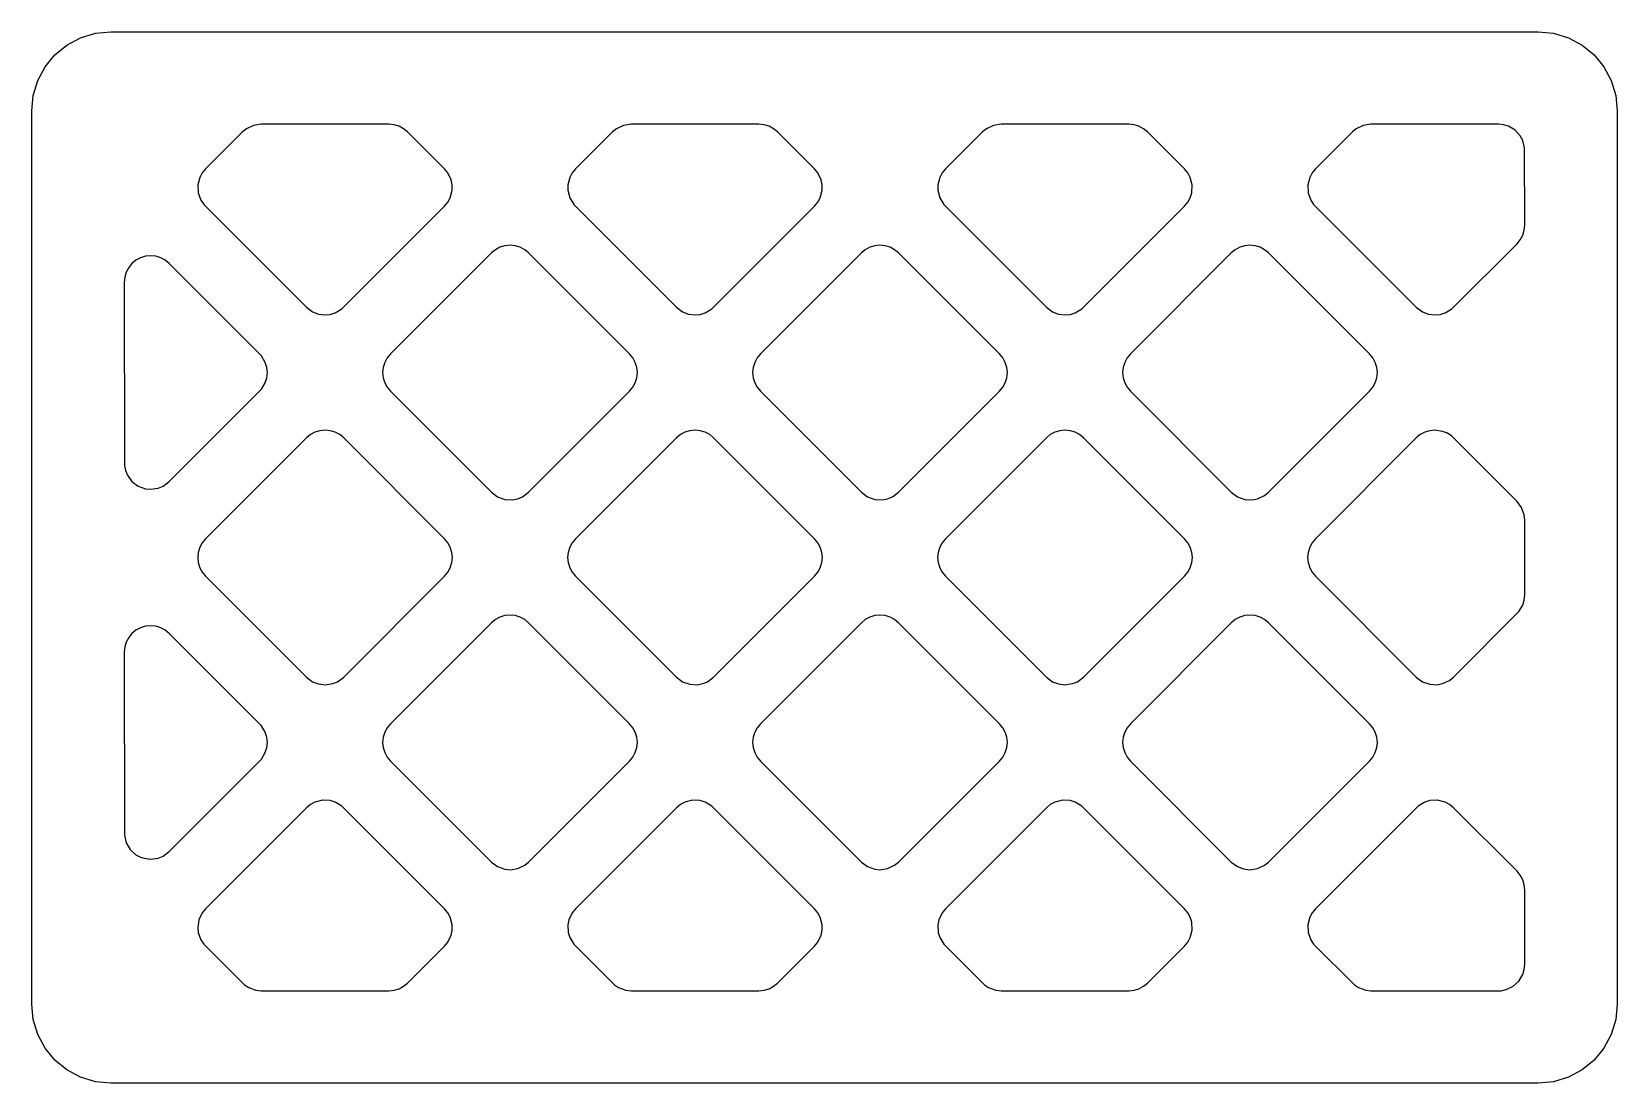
# Model space of a CAD drawing. Header units: millimetres. Extents: x 0 to 120, y 0 to 80.
import ezdxf

# ---------------------------------------------------------------- set-up
doc = ezdxf.new("R2010")
doc.units = ezdxf.units.MM
doc.layers.add('CUT', color=1, linetype='Continuous')

msp = doc.modelspace()

# ---------------------------------------------------------------- linework, layer by layer
at = {"layer": 'CUT'}
for points in [[(114, 0), (6, 0), (4.83, 0.12), (3.7, 0.46), (2.67, 1.01), (1.76, 1.76), (1.01, 2.67), (0.46, 3.7), (0.12, 4.83), (0, 6), (0, 73.6), (0.12, 74.77), (0.46, 75.9), (1.01, 76.93), (1.76, 77.84), (2.67, 78.59), (3.7, 79.14), (4.83, 79.48), (6, 79.6), (114, 79.6), (115.17, 79.48), (116.3, 79.14), (117.33, 78.59), (118.24, 77.84), (118.99, 76.93), (119.54, 75.9), (119.88, 74.77), (120, 73.6), (120, 6), (119.88, 4.83), (119.54, 3.7), (118.99, 2.67), (118.24, 1.76), (117.33, 1.01), (116.3, 0.46), (115.17, 0.12), (114, 0)], [(21.71, 58.23), (22.2, 58.16), (22.59, 58.2), (22.97, 58.32), (23.47, 58.62), (31.25, 66.39), (31.5, 66.69), (31.68, 67.03), (31.83, 67.6), (31.83, 68), (31.75, 68.38), (31.5, 68.91), (31.25, 69.21), (28.45, 72.01), (28.15, 72.26), (27.8, 72.45), (27.43, 72.56), (27.04, 72.6), (17.36, 72.6), (16.78, 72.51), (16.25, 72.26), (15.95, 72.01), (13.15, 69.21), (12.9, 68.91), (12.72, 68.57), (12.57, 68), (12.6, 67.41), (12.8, 66.86), (13.02, 66.53), (20.79, 58.75), (21.26, 58.4), (21.71, 58.23)], [(49.71, 58.23), (50.2, 58.16), (50.59, 58.2), (50.97, 58.32), (51.47, 58.62), (59.25, 66.39), (59.5, 66.69), (59.68, 67.03), (59.83, 67.6), (59.83, 68), (59.75, 68.38), (59.5, 68.91), (59.25, 69.21), (56.45, 72.01), (56.15, 72.26), (55.8, 72.45), (55.43, 72.56), (55.04, 72.6), (45.36, 72.6), (44.78, 72.51), (44.25, 72.26), (43.95, 72.01), (41.15, 69.21), (40.9, 68.91), (40.72, 68.57), (40.57, 68), (40.57, 67.6), (40.72, 67.03), (41.02, 66.53), (48.79, 58.75), (49.26, 58.4), (49.71, 58.23)], [(77.71, 58.23), (78.2, 58.16), (78.59, 58.2), (78.97, 58.32), (79.47, 58.62), (87.25, 66.39), (87.5, 66.69), (87.68, 67.03), (87.8, 67.41), (87.83, 68), (87.68, 68.57), (87.5, 68.91), (87.25, 69.21), (84.45, 72.01), (84.15, 72.26), (83.8, 72.45), (83.43, 72.56), (83.04, 72.6), (73.36, 72.6), (72.78, 72.51), (72.25, 72.26), (71.95, 72.01), (69.15, 69.21), (68.9, 68.91), (68.72, 68.57), (68.57, 68), (68.57, 67.6), (68.72, 67.03), (69.02, 66.53), (76.79, 58.75), (77.26, 58.4), (77.71, 58.23)], [(105.71, 58.23), (106.2, 58.16), (106.59, 58.2), (106.97, 58.32), (107.47, 58.62), (112.41, 63.55), (112.66, 63.85), (112.85, 64.2), (112.96, 64.57), (113, 64.96), (112.99, 70.8), (112.85, 71.37), (112.66, 71.71), (112.27, 72.15), (111.77, 72.45), (111.39, 72.56), (111, 72.6), (101.36, 72.6), (100.78, 72.51), (100.25, 72.26), (99.95, 72.01), (97.15, 69.21), (96.9, 68.91), (96.72, 68.57), (96.57, 68), (96.6, 67.41), (96.8, 66.86), (97.02, 66.53), (104.79, 58.75), (105.26, 58.4), (105.71, 58.23)], [(8.61, 45), (9, 44.96), (9.58, 45.05), (9.94, 45.2), (10.41, 45.55), (17.38, 52.53), (17.68, 53.03), (17.8, 53.41), (17.84, 53.8), (17.8, 54.19), (17.68, 54.57), (17.38, 55.07), (10.41, 62.05), (10.11, 62.3), (9.77, 62.48), (9.39, 62.6), (9, 62.64), (8.61, 62.6), (8.23, 62.48), (7.89, 62.3), (7.59, 62.05), (7.34, 61.75), (7.15, 61.4), (7.04, 61.03), (7, 60.64), (7.01, 46.77), (7.09, 46.38), (7.24, 46.02), (7.59, 45.55), (8.06, 45.2), (8.61, 45)], [(35.81, 44.2), (36.4, 44.17), (36.78, 44.25), (37.14, 44.4), (37.61, 44.75), (45.25, 52.39), (45.5, 52.69), (45.68, 53.03), (45.8, 53.41), (45.84, 53.8), (45.8, 54.19), (45.68, 54.57), (45.5, 54.91), (45.25, 55.21), (37.61, 62.85), (37.31, 63.1), (36.97, 63.28), (36.59, 63.4), (36.2, 63.44), (35.81, 63.4), (35.43, 63.28), (35.09, 63.1), (34.79, 62.85), (27.15, 55.21), (26.9, 54.91), (26.72, 54.57), (26.6, 54.19), (26.56, 53.8), (26.6, 53.41), (26.72, 53.03), (26.9, 52.69), (27.15, 52.39), (34.79, 44.75), (35.26, 44.4), (35.81, 44.2)], [(63.81, 44.2), (64.4, 44.17), (64.78, 44.25), (65.14, 44.4), (65.61, 44.75), (73.25, 52.39), (73.5, 52.69), (73.68, 53.03), (73.8, 53.41), (73.84, 53.8), (73.8, 54.19), (73.68, 54.57), (73.5, 54.91), (73.25, 55.21), (65.61, 62.85), (65.31, 63.1), (64.97, 63.28), (64.59, 63.4), (64.2, 63.44), (63.81, 63.4), (63.43, 63.28), (63.09, 63.1), (62.79, 62.85), (55.15, 55.21), (54.9, 54.91), (54.72, 54.57), (54.6, 54.19), (54.56, 53.8), (54.6, 53.41), (54.72, 53.03), (54.9, 52.69), (55.15, 52.39), (62.79, 44.75), (63.26, 44.4), (63.81, 44.2)], [(91.81, 44.2), (92.4, 44.17), (92.78, 44.25), (93.31, 44.5), (93.61, 44.75), (101.25, 52.39), (101.5, 52.69), (101.68, 53.03), (101.8, 53.41), (101.84, 53.8), (101.8, 54.19), (101.68, 54.57), (101.5, 54.91), (101.25, 55.21), (93.61, 62.85), (93.31, 63.1), (92.97, 63.28), (92.59, 63.4), (92.2, 63.44), (91.81, 63.4), (91.43, 63.28), (91.09, 63.1), (90.79, 62.85), (83.15, 55.21), (82.9, 54.91), (82.72, 54.57), (82.6, 54.19), (82.56, 53.8), (82.6, 53.41), (82.72, 53.03), (82.9, 52.69), (83.15, 52.39), (90.79, 44.75), (91.26, 44.4), (91.81, 44.2)], [(21.71, 30.23), (22.2, 30.16), (22.78, 30.25), (23.14, 30.4), (23.61, 30.75), (31.25, 38.39), (31.5, 38.69), (31.68, 39.03), (31.8, 39.41), (31.84, 39.8), (31.8, 40.19), (31.68, 40.57), (31.5, 40.91), (31.25, 41.21), (23.61, 48.85), (23.31, 49.1), (22.97, 49.28), (22.59, 49.4), (22.2, 49.44), (21.81, 49.4), (21.43, 49.28), (21.09, 49.1), (20.79, 48.85), (13.15, 41.21), (12.9, 40.91), (12.72, 40.57), (12.6, 40.19), (12.56, 39.8), (12.6, 39.41), (12.72, 39.03), (12.9, 38.69), (13.15, 38.39), (20.79, 30.75), (21.26, 30.4), (21.71, 30.23)], [(49.81, 30.2), (50.4, 30.17), (50.78, 30.25), (51.14, 30.4), (51.61, 30.75), (59.25, 38.39), (59.5, 38.69), (59.68, 39.03), (59.8, 39.41), (59.84, 39.8), (59.8, 40.19), (59.68, 40.57), (59.5, 40.91), (59.25, 41.21), (51.61, 48.85), (51.31, 49.1), (50.97, 49.28), (50.59, 49.4), (50.2, 49.44), (49.81, 49.4), (49.43, 49.28), (49.09, 49.1), (48.79, 48.85), (41.15, 41.21), (40.9, 40.91), (40.72, 40.57), (40.6, 40.19), (40.56, 39.8), (40.6, 39.41), (40.72, 39.03), (40.9, 38.69), (41.15, 38.39), (48.79, 30.75), (49.26, 30.4), (49.81, 30.2)], [(77.71, 30.23), (78.2, 30.16), (78.78, 30.25), (79.14, 30.4), (79.61, 30.75), (87.25, 38.39), (87.5, 38.69), (87.68, 39.03), (87.8, 39.41), (87.84, 39.8), (87.8, 40.19), (87.68, 40.57), (87.5, 40.91), (87.25, 41.21), (79.61, 48.85), (79.31, 49.1), (78.97, 49.28), (78.59, 49.4), (78.2, 49.44), (77.81, 49.4), (77.43, 49.28), (77.09, 49.1), (76.79, 48.85), (69.15, 41.21), (68.9, 40.91), (68.72, 40.57), (68.6, 40.19), (68.56, 39.8), (68.6, 39.41), (68.72, 39.03), (68.9, 38.69), (69.15, 38.39), (76.79, 30.75), (77.26, 30.4), (77.71, 30.23)], [(105.81, 30.2), (106.4, 30.17), (106.78, 30.25), (107.31, 30.5), (107.61, 30.75), (112.55, 35.7), (112.85, 36.2), (112.96, 36.57), (113, 36.96), (113, 42.64), (112.96, 43.03), (112.76, 43.58), (112.41, 44.05), (107.47, 48.98), (107.14, 49.2), (106.78, 49.35), (106.2, 49.44), (105.81, 49.4), (105.43, 49.28), (105.09, 49.1), (104.79, 48.85), (97.15, 41.21), (96.9, 40.91), (96.72, 40.57), (96.6, 40.19), (96.56, 39.8), (96.6, 39.41), (96.72, 39.03), (96.9, 38.69), (97.15, 38.39), (104.79, 30.75), (105.26, 30.4), (105.81, 30.2)], [(35.81, 16.2), (36.2, 16.16), (36.78, 16.25), (37.31, 16.5), (37.61, 16.75), (45.25, 24.39), (45.5, 24.69), (45.68, 25.03), (45.8, 25.41), (45.84, 25.8), (45.8, 26.19), (45.68, 26.57), (45.5, 26.91), (45.25, 27.21), (37.61, 34.85), (37.31, 35.1), (36.97, 35.28), (36.59, 35.4), (36.2, 35.44), (35.81, 35.4), (35.43, 35.28), (35.09, 35.1), (34.79, 34.85), (27.15, 27.21), (26.9, 26.91), (26.72, 26.57), (26.6, 26.19), (26.56, 25.8), (26.6, 25.41), (26.72, 25.03), (26.9, 24.69), (27.15, 24.39), (34.79, 16.75), (35.26, 16.4), (35.81, 16.2)], [(63.81, 16.2), (64.2, 16.16), (64.78, 16.25), (65.31, 16.5), (65.61, 16.75), (73.25, 24.39), (73.5, 24.69), (73.68, 25.03), (73.8, 25.41), (73.84, 25.8), (73.8, 26.19), (73.68, 26.57), (73.5, 26.91), (73.25, 27.21), (65.61, 34.85), (65.31, 35.1), (64.97, 35.28), (64.59, 35.4), (64.2, 35.44), (63.81, 35.4), (63.43, 35.28), (63.09, 35.1), (62.79, 34.85), (55.15, 27.21), (54.9, 26.91), (54.72, 26.57), (54.6, 26.19), (54.56, 25.8), (54.6, 25.41), (54.72, 25.03), (54.9, 24.69), (55.15, 24.39), (62.79, 16.75), (63.26, 16.4), (63.81, 16.2)], [(91.71, 16.23), (92.2, 16.16), (92.78, 16.25), (93.31, 16.5), (93.61, 16.75), (101.25, 24.39), (101.5, 24.69), (101.68, 25.03), (101.8, 25.41), (101.84, 25.8), (101.8, 26.19), (101.68, 26.57), (101.5, 26.91), (101.25, 27.21), (93.61, 34.85), (93.31, 35.1), (92.97, 35.28), (92.59, 35.4), (92.2, 35.44), (91.81, 35.4), (91.43, 35.28), (91.09, 35.1), (90.79, 34.85), (83.15, 27.21), (82.9, 26.91), (82.72, 26.57), (82.6, 26.19), (82.56, 25.8), (82.6, 25.41), (82.72, 25.03), (82.9, 24.69), (83.15, 24.39), (90.79, 16.75), (91.26, 16.4), (91.71, 16.23)], [(8.51, 17.03), (9, 16.96), (9.58, 17.05), (9.94, 17.2), (10.41, 17.55), (17.38, 24.53), (17.68, 25.03), (17.8, 25.41), (17.84, 25.8), (17.8, 26.19), (17.68, 26.57), (17.38, 27.07), (10.41, 34.05), (10.11, 34.3), (9.77, 34.48), (9.39, 34.6), (9, 34.64), (8.61, 34.6), (8.23, 34.48), (7.89, 34.3), (7.59, 34.05), (7.34, 33.75), (7.15, 33.4), (7.04, 33.03), (7, 32.64), (7.01, 18.77), (7.15, 18.2), (7.45, 17.7), (7.89, 17.3), (8.23, 17.12), (8.51, 17.03)], [(16.97, 7.04), (17.36, 7), (27.04, 7), (27.43, 7.04), (27.8, 7.15), (28.15, 7.34), (28.45, 7.59), (31.25, 10.39), (31.5, 10.69), (31.75, 11.22), (31.83, 11.6), (31.83, 12), (31.68, 12.57), (31.5, 12.91), (31.25, 13.21), (23.47, 20.98), (22.97, 21.28), (22.59, 21.4), (22, 21.43), (21.43, 21.28), (21.09, 21.1), (20.79, 20.85), (13.15, 13.21), (12.9, 12.91), (12.65, 12.38), (12.56, 11.8), (12.6, 11.41), (12.8, 10.86), (13.02, 10.53), (16.1, 7.45), (16.42, 7.24), (16.97, 7.04)], [(44.97, 7.04), (45.36, 7), (55.04, 7), (55.43, 7.04), (55.8, 7.15), (56.15, 7.34), (56.45, 7.59), (59.25, 10.39), (59.5, 10.69), (59.75, 11.22), (59.83, 11.6), (59.83, 12), (59.68, 12.57), (59.5, 12.91), (59.25, 13.21), (51.47, 20.98), (50.97, 21.28), (50.59, 21.4), (50, 21.43), (49.43, 21.28), (49.09, 21.1), (48.79, 20.85), (41.15, 13.21), (40.9, 12.91), (40.65, 12.38), (40.57, 12), (40.6, 11.41), (40.72, 11.03), (41.02, 10.53), (44.1, 7.45), (44.42, 7.24), (44.97, 7.04)], [(72.97, 7.04), (73.36, 7), (83.04, 7), (83.43, 7.04), (83.8, 7.15), (84.15, 7.34), (84.45, 7.59), (87.25, 10.39), (87.5, 10.69), (87.68, 11.03), (87.83, 11.6), (87.8, 12.19), (87.68, 12.57), (87.5, 12.91), (87.25, 13.21), (79.47, 20.98), (78.97, 21.28), (78.59, 21.4), (78, 21.43), (77.43, 21.28), (77.09, 21.1), (76.79, 20.85), (69.15, 13.21), (68.9, 12.91), (68.65, 12.38), (68.57, 12), (68.6, 11.41), (68.72, 11.03), (69.02, 10.53), (72.1, 7.45), (72.42, 7.24), (72.97, 7.04)], [(100.97, 7.04), (101.36, 7), (111.2, 7.01), (111.58, 7.09), (112.11, 7.34), (112.55, 7.73), (112.85, 8.23), (112.96, 8.61), (113, 9), (113, 14.64), (112.96, 15.03), (112.85, 15.4), (112.66, 15.75), (112.41, 16.05), (107.61, 20.85), (107.31, 21.1), (106.97, 21.28), (106.4, 21.43), (105.81, 21.4), (105.43, 21.28), (104.93, 20.98), (97.15, 13.21), (96.9, 12.91), (96.72, 12.57), (96.57, 12), (96.6, 11.41), (96.8, 10.86), (97.02, 10.53), (100.1, 7.45), (100.42, 7.24), (100.97, 7.04)]]:
    msp.add_lwpolyline(points, close=True, dxfattribs=at)

doc.saveas('drawing.dxf')
